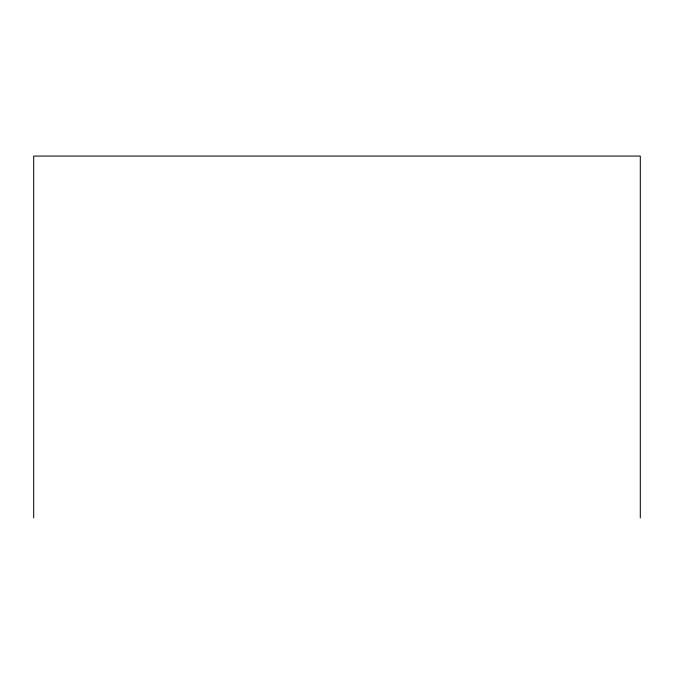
<?xml version="1.0" encoding="UTF-8"?>
<svg xmlns="http://www.w3.org/2000/svg" width="674" height="674" viewBox="0 0 674 674"><rect width="100%" height="100%" fill="white"/><g stroke="black" fill="none" stroke-linecap="round" stroke-linejoin="round"><path stroke-width="1.01" d="M640.3 517.927L640.3 156.073L33.7 156.073L33.7 517.927"/></g></svg>
